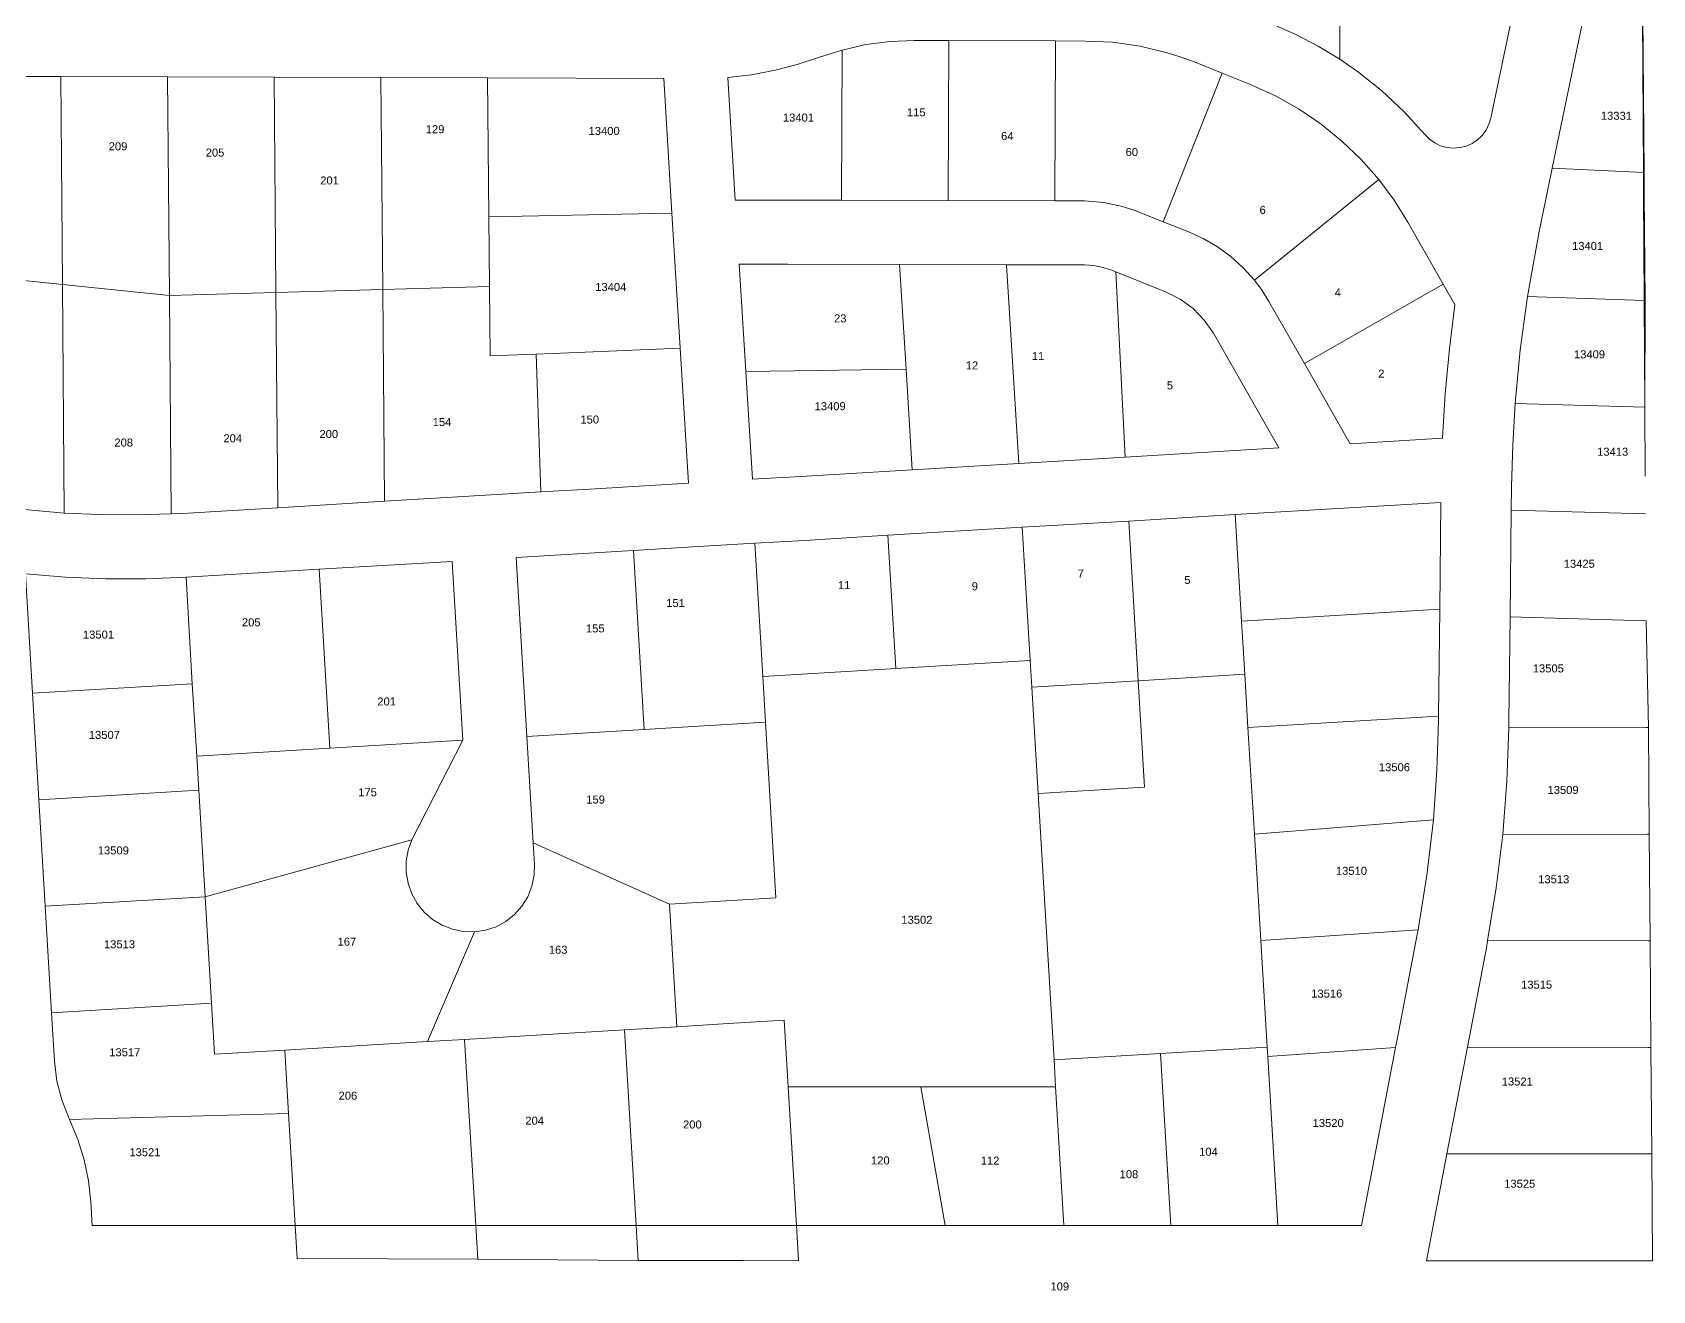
# Model space of a CAD drawing. Header units: feet. Extents: x 865220 to 2822444, y -2240498 to 975731.
# Drawn here: x 2810751 to 2812269, y 969465 to 970644 of the extents above; entities that cross this region are included whole.
import ezdxf
from ezdxf.enums import TextEntityAlignment as Align

# ---------------------------------------------------------------- set-up
doc = ezdxf.new("R2010")
doc.units = ezdxf.units.FT
doc.header["$LTSCALE"] = 0.015
doc.header["$MEASUREMENT"] = 0
doc.layers.add('Dakota County Addresses', color=7, linetype='Continuous')
doc.layers.add('Dakota County Parcels', color=7, linetype='Continuous')
doc.styles.add('Dimensions 100', font='arial.ttf')

# ---------------------------------------------------------------- blocks, each defined once
blk = doc.blocks.new('ACMAP_ANN_TEMPLATE_Dakota County Addresses')
at = {"layer": 'Dakota County Addresses', "style": 'Dimensions 100'}
blk.add_attdef('DakotaCountyAddress', text='', height=50, dxfattribs=at).set_placement((0, 0), align=Align.CENTER)

msp = doc.modelspace()

# ---------------------------------------------------------------- linework, layer by layer
at = {"layer": 'Dakota County Parcels', "lineweight": 5}
for p, q in [((2812174.8, 970516.7), (2812216.9, 970719.6)), ((2811975.8, 970618.9), (2811975.7, 970709.2)), ((2812126.2, 970607.2), (2812147.6, 970710.5)), ((2811509.3, 970627.6), (2811487.3, 970620.6)), ((2811508.8, 970486.7), (2811509.3, 970627.6)), ((2811576.8, 970636.5), (2811609.3, 970636.4)), ((2811608.8, 970486.4), (2811609.3, 970636.4)), ((2811609.3, 970636.4), (2811709.2, 970636.1)), ((2811708.8, 970486.1), (2811709.2, 970636.1)), ((2811709.2, 970636.1), (2811737, 970636)), ((2811840, 970616.1), (2811865.3, 970606)), ((2811992.2, 970607.5), (2811975.8, 970618.9)), ((2810677.1, 970603), (2810777.1, 970602.7)), ((2810777.1, 970602.7), (2810877.1, 970602.4)), ((2810778.7, 970407.8), (2810777.1, 970602.7)), ((2810877.1, 970602.4), (2810977.1, 970602.1)), ((2810878.9, 970397.5), (2810877.1, 970602.4)), ((2810978.8, 970400.4), (2810977.1, 970602.1)), ((2810977.1, 970602.1), (2811077.1, 970601.8)), ((2811077.1, 970601.8), (2811177.1, 970601.5)), ((2811078.8, 970403.2), (2811077.1, 970601.8)), ((2811177.1, 970601.5), (2811342.1, 970601)), ((2811178.2, 970471.2), (2811177.1, 970601.5)), ((2811342.1, 970601), (2811349.8, 970474.6)), ((2811402.1, 970601.9), (2811409.2, 970487)), ((2811810.1, 970466.5), (2811865.3, 970606)), ((2811865.3, 970606), (2811890.4, 970596)), ((2812117.2, 970563.8), (2812126.2, 970607.2)), ((2811915.9, 970584.4), (2811890.4, 970596)), ((2811895.7, 970411.8), (2812012.2, 970506.2)), ((2812170.7, 970496.9), (2812174.8, 970516.7)), ((2812174.8, 970516.7), (2812260.2, 970512.7)), ((2812260.2, 970512.7), (2812260.8, 970512.7)), ((2812260.3, 970492.6), (2812260.2, 970512.7)), ((2812261, 970492.6), (2812260.8, 970512.7)), ((2812162.5, 970457.5), (2812170.7, 970496.9)), ((2812260.9, 970392.7), (2812260.3, 970492.6)), ((2812261.7, 970392.7), (2812261, 970492.6)), ((2811508.8, 970486.7), (2811608.8, 970486.4)), ((2811608.8, 970486.4), (2811708.8, 970486.1)), ((2811708.8, 970486.1), (2811736.6, 970486.1)), ((2811784.4, 970476.8), (2811772.2, 970481)), ((2811784.4, 970476.8), (2811810.1, 970466.5)), ((2811178.2, 970471.2), (2811349.8, 970474.6)), ((2811178.8, 970406), (2811178.2, 970471.2)), ((2811349.8, 970474.6), (2811357.6, 970348.1)), ((2811810.1, 970466.5), (2811834.7, 970456.7)), ((2812039.5, 970466.3), (2812072.7, 970408.2)), ((2811847.5, 970450.9), (2811834.7, 970456.7)), ((2812162.5, 970457.5), (2812151.5, 970396.6)), ((2810678.2, 970418.1), (2810778.7, 970407.8)), ((2811412.9, 970427), (2811419.1, 970326.1)), ((2811563.1, 970426.6), (2811663.3, 970426.3)), ((2811569.2, 970328.5), (2811563.1, 970426.6)), ((2811663.3, 970426.3), (2811736.4, 970426.1)), ((2811674.8, 970240.1), (2811663.3, 970426.3)), ((2811762.1, 970421.1), (2811765.9, 970419.6)), ((2811774.6, 970246), (2811765.9, 970419.6)), ((2811765.9, 970419.6), (2811812.5, 970401)), ((2810780.4, 970193.6), (2810778.7, 970407.8)), ((2810778.7, 970407.8), (2810878.9, 970397.5)), ((2810878.9, 970397.5), (2810978.8, 970400.4)), ((2810978.8, 970400.4), (2811078.8, 970403.2)), ((2810980.5, 970198.6), (2810978.8, 970400.4)), ((2811078.8, 970403.2), (2811178.8, 970406)), ((2811080.5, 970204.6), (2811078.8, 970403.2)), ((2811179.4, 970340.9), (2811178.8, 970406)), ((2811942.5, 970333.8), (2812072.7, 970408.2)), ((2812072.7, 970408.2), (2812083.6, 970389.2)), ((2810880.7, 970192.7), (2810878.9, 970397.5)), ((2811909.3, 970391.9), (2811942.5, 970333.8)), ((2812151.5, 970396.6), (2812260.9, 970392.7)), ((2812260.9, 970392.7), (2812261.7, 970392.7)), ((2812261.5, 970292.7), (2812260.9, 970392.7)), ((2812261.5, 970292.7), (2812261.7, 970392.7)), ((2811857.2, 970362.1), (2811918.7, 970254.6)), ((2811179.4, 970340.9), (2811222.5, 970342.6)), ((2811226.9, 970213.4), (2811222.5, 970342.6)), ((2811357.6, 970348.1), (2811365.4, 970221.6)), ((2811419.1, 970326.1), (2811425.3, 970225.2)), ((2811569.2, 970328.5), (2811575, 970234.1)), ((2811942.5, 970333.8), (2811985.5, 970258.6)), ((2812140, 970296.2), (2812261.5, 970292.7)), ((2812261.9, 970228.2), (2812261.5, 970292.7)), ((2811985.5, 970258.6), (2812071.9, 970263.8)), ((2811774.6, 970246), (2811918.7, 970254.6)), ((2811575, 970234.1), (2811674.8, 970240.1)), ((2811674.8, 970240.1), (2811774.6, 970246)), ((2811272.8, 970216.1), (2811365.4, 970221.6)), ((2812136.4, 970196.2), (2812136.7, 970218.5)), ((2810980.5, 970198.6), (2811080.5, 970204.6)), ((2811080.5, 970204.6), (2811180.5, 970210.6)), ((2811180.5, 970210.6), (2811226.9, 970213.4)), ((2811226.9, 970213.4), (2811272.8, 970216.1)), ((2811877.7, 970192.1), (2812070.5, 970203.6)), ((2812069.4, 970103.4), (2812070.5, 970203.6)), ((2810880.7, 970192.7), (2810890.9, 970193.3)), ((2810890.9, 970193.3), (2810980.5, 970198.6)), ((2811777.9, 970186.1), (2811877.7, 970192.1)), ((2811883.7, 970092.3), (2811877.7, 970192.1)), ((2812135.3, 970096.2), (2812136.4, 970196.2)), ((2812136.4, 970196.2), (2812262.1, 970192.7)), ((2811552.2, 970172.7), (2811678.1, 970180.2)), ((2811559.7, 970047.9), (2811552.2, 970172.7)), ((2811678.1, 970180.2), (2811777.9, 970186.1)), ((2811685.5, 970055.4), (2811678.1, 970180.2)), ((2811786.8, 970036.4), (2811777.9, 970186.1)), ((2811203.9, 970151.9), (2811313.7, 970158.4)), ((2811323.7, 969990.7), (2811313.7, 970158.4)), ((2811434.9, 970040.5), (2811427.5, 970165.2)), ((2811019.2, 970140.9), (2811144, 970148.3)), ((2811154, 969980.6), (2811144, 970148.3)), ((2811213.9, 969984.2), (2811203.9, 970151.9)), ((2810744, 970136.5), (2810750.7, 970024.7)), ((2810894.5, 970133.4), (2811019.2, 970140.9)), ((2810900.4, 970033.6), (2810894.5, 970133.4)), ((2811029.2, 969973.2), (2811019.2, 970140.9)), ((2811883.7, 970092.3), (2812069.4, 970103.4)), ((2812068.3, 970003.1), (2812069.4, 970103.4)), ((2811886.7, 970042.4), (2811883.7, 970092.3)), ((2812134.2, 969998.4), (2812135.3, 970096.2)), ((2812135.3, 970096.2), (2812262.7, 970092.7)), ((2812264.9, 969992.7), (2812262.7, 970092.7)), ((2811559.7, 970047.9), (2811685.5, 970055.4)), ((2811687, 970030.5), (2811685.5, 970055.4)), ((2811437.5, 969997.5), (2811434.9, 970040.5)), ((2811687, 970030.5), (2811786.8, 970036.4)), ((2811786.8, 970036.4), (2811886.7, 970042.4)), ((2811792.8, 969936.6), (2811786.8, 970036.4)), ((2811889.6, 969992.5), (2811886.7, 970042.4)), ((2810750.7, 970024.7), (2810900.4, 970033.6)), ((2810750.7, 970024.7), (2810756.7, 969924.9)), ((2810904.5, 969965.7), (2810900.4, 970033.6)), ((2811693, 969930.7), (2811687, 970030.5)), ((2811213.9, 969984.2), (2811323.7, 969990.7)), ((2811447.3, 969832.8), (2811437.5, 969997.5)), ((2811889.6, 969992.5), (2812068.3, 970003.1)), ((2811895.6, 969892.7), (2811889.6, 969992.5)), ((2812068.2, 969999.1), (2812068.3, 970003.1)), ((2812134.1, 969992.3), (2812134.2, 969998.4)), ((2812134.1, 969992.3), (2812263.2, 969992.7)), ((2812263.2, 969992.7), (2812264.9, 969992.7)), ((2812265.7, 969892.7), (2812264.9, 969992.7)), ((2811029.2, 969973.2), (2811154, 969980.6)), ((2811106.2, 969887.3), (2811154, 969980.6)), ((2811219.9, 969884.4), (2811213.9, 969984.2)), ((2810904.5, 969965.7), (2811029.2, 969973.2)), ((2810906.4, 969933.8), (2810904.5, 969965.7)), ((2810756.7, 969924.9), (2810906.4, 969933.8)), ((2810912.3, 969834), (2810906.4, 969933.8)), ((2811693, 969930.7), (2811792.8, 969936.6)), ((2811707.9, 969681.1), (2811693, 969930.7)), ((2810756.7, 969924.9), (2810762.6, 969825)), ((2811895.6, 969892.7), (2812063.4, 969905.9)), ((2810912.3, 969834), (2811106.2, 969887.3)), ((2811221, 969864.4), (2811219.9, 969884.4)), ((2811219.9, 969884.4), (2811347.5, 969826.9)), ((2811901.6, 969792.8), (2811895.6, 969892.7)), ((2812128.4, 969892.4), (2812263.8, 969892.7)), ((2812263.8, 969892.7), (2812265.7, 969892.7)), ((2812266.4, 969792.7), (2812265.7, 969892.7)), ((2810762.6, 969825), (2810912.3, 969834)), ((2810762.6, 969825), (2810768.6, 969725.2)), ((2810918.3, 969734.2), (2810912.3, 969834)), ((2811354.3, 969712.1), (2811347.5, 969826.9)), ((2811120.8, 969698.2), (2811164.7, 969801)), ((2811901.6, 969792.8), (2812049, 969803)), ((2811907.5, 969693), (2811901.6, 969792.8)), ((2812029.7, 969701.6), (2812048.1, 969798.4)), ((2812048.1, 969798.4), (2812049, 969803)), ((2812113, 969786.1), (2812114.2, 969792.8)), ((2812114.2, 969792.8), (2812264.4, 969792.7)), ((2812264.4, 969792.7), (2812266.4, 969792.7)), ((2812267.2, 969692.7), (2812266.4, 969792.7)), ((2812095.2, 969692.8), (2812113, 969786.1)), ((2810768.6, 969725.2), (2810918.3, 969734.2)), ((2810921.2, 969686.3), (2810918.3, 969734.2)), ((2810768.6, 969725.2), (2810771.3, 969679.9)), ((2811458.8, 969655.8), (2811455.1, 969718.1)), ((2811155.6, 969700.2), (2811305.4, 969709.2)), ((2811305.4, 969709.2), (2811354.3, 969712.1)), ((2811316.3, 969525.8), (2811305.4, 969709.2)), ((2812028, 969692.7), (2812029.7, 969701.6)), ((2810921.2, 969686.3), (2810987, 969690.2)), ((2810987, 969690.2), (2811120.8, 969698.2)), ((2810990.6, 969630.9), (2810987, 969690.2)), ((2811120.8, 969698.2), (2811155.6, 969700.2)), ((2811166.1, 969525.8), (2811155.6, 969700.2)), ((2811707.9, 969681.1), (2811807.7, 969687.1)), ((2811807.7, 969687.1), (2811907.5, 969693)), ((2811817.3, 969525.8), (2811807.7, 969687.1)), ((2811908.1, 969684.1), (2811907.5, 969693)), ((2811908.1, 969684.1), (2812028, 969692.7)), ((2811996.1, 969525.8), (2812028, 969692.7)), ((2812076.1, 969592.8), (2812095.2, 969692.8)), ((2812095.2, 969692.8), (2812265, 969692.7)), ((2812265, 969692.7), (2812267.2, 969692.7)), ((2812268, 969592.8), (2812267.2, 969692.7)), ((2811709.4, 969655.8), (2811707.9, 969681.1)), ((2811917.5, 969525.8), (2811908.1, 969684.1)), ((2811466.6, 969525.8), (2811458.8, 969655.8)), ((2811605.8, 969525.8), (2811583.2, 969655.8)), ((2811583.2, 969655.8), (2811709.4, 969655.8)), ((2811717.1, 969525.8), (2811709.4, 969655.8)), ((2810785.4, 969625), (2810990.6, 969630.9)), ((2810996.8, 969525.8), (2810990.6, 969630.9)), ((2812057, 969492.8), (2812076.1, 969592.8)), ((2812076.1, 969592.8), (2812265.6, 969592.8)), ((2812265.6, 969592.8), (2812268, 969592.8)), ((2812268.8, 969492.8), (2812268, 969592.8)), ((2810806.6, 969525.8), (2810805.2, 969547.9)), ((2810806.6, 969525.8), (2810996.8, 969525.8)), ((2810996.8, 969525.8), (2810998.7, 969494.7)), ((2810996.8, 969525.8), (2811166.1, 969525.8)), ((2811167.9, 969494.3), (2811166.1, 969525.8)), ((2811166.1, 969525.8), (2811316.3, 969525.8)), ((2811318.2, 969493), (2811316.3, 969525.8)), ((2811605.8, 969525.8), (2811717.1, 969525.8)), ((2811717.1, 969525.8), (2811817.3, 969525.8)), ((2811817.3, 969525.8), (2811917.5, 969525.8)), ((2811917.5, 969525.8), (2811996.1, 969525.8)), ((2810998.7, 969494.7), (2811167.9, 969494.3)), ((2811167.9, 969494.3), (2811318.2, 969493)), ((2812057, 969492.8), (2812266.1, 969492.8)), ((2812266.1, 969492.8), (2812268.8, 969492.8))]:
    msp.add_line(p, q, dxfattribs=at)
for points in [[(2812260.2, 970512.7), (2812258.5, 970807.8), (2812258.5, 970807.8), (2812258.5, 970808.3)], [(2812260.8, 970512.7), (2812258.5, 970807.8), (2812258.5, 970807.8)], [(2811975.8, 970618.9), (2811955.5, 970631.2), (2811934.4, 970642.1), (2811912.6, 970651.7)], [(2811576.8, 970636.5), (2811554.1, 970635.6), (2811531.5, 970632.6), (2811509.3, 970627.6)], [(2811813.8, 970625.1), (2811788.6, 970631.1), (2811762.9, 970634.8), (2811737, 970636)], [(2811402.1, 970601.9), (2811424.5, 970604.4), (2811446.7, 970608.6), (2811467.2, 970613.9), (2811487.3, 970620.6)], [(2811840, 970616.1), (2811827, 970620.9), (2811813.8, 970625.1)], [(2812055.3, 970548.3), (2812035.9, 970569.7), (2812014.8, 970589.5), (2811992.2, 970607.5)], [(2812012.2, 970506.2), (2811995.7, 970525), (2811977.7, 970542.3), (2811958.3, 970558), (2811937.6, 970572.1), (2811915.9, 970584.4)], [(2812055.3, 970548.3), (2812059.6, 970544), (2812064.6, 970540.5), (2812070.1, 970537.8), (2812075.9, 970536.2), (2812082, 970535.6), (2812088.1, 970536.1), (2812094, 970537.5), (2812099.6, 970540), (2812104.7, 970543.4), (2812109.1, 970547.6), (2812112.7, 970552.5), (2812115.4, 970558), (2812117.2, 970563.8)], [(2812039.5, 970466.3), (2812026.7, 970486.8), (2812012.2, 970506.2)], [(2811409.2, 970487), (2811454.3, 970486.9), (2811508.8, 970486.7)], [(2811772.2, 970481), (2811754.6, 970484.8), (2811736.6, 970486.1)], [(2811895.7, 970411.8), (2811885.2, 970423.4), (2811873.6, 970433.9), (2811861, 970443.1), (2811847.5, 970450.9)], [(2811412.9, 970427), (2811458.1, 970426.9), (2811563.1, 970426.6)], [(2811762.1, 970421.1), (2811753.8, 970423.8), (2811745.2, 970425.5), (2811736.4, 970426.1)], [(2811857.2, 970362.1), (2811848.7, 970374.5), (2811838.2, 970385.3), (2811826, 970394.2), (2811812.5, 970401)], [(2811909.3, 970391.9), (2811902.9, 970402.1), (2811895.7, 970411.8)], [(2812083.6, 970389.2), (2812078.4, 970347.5), (2812074.5, 970305.7), (2812071.9, 970263.8)], [(2812151.5, 970396.6), (2812144.7, 970346.5), (2812140, 970296.2)], [(2811222.5, 970342.6), (2811268.5, 970344.5), (2811357.6, 970348.1)], [(2811419.1, 970326.1), (2811464.3, 970326.8), (2811569.2, 970328.5)], [(2812140, 970296.2), (2812137.7, 970257.4), (2812136.7, 970218.5)], [(2811425.3, 970225.2), (2811470.5, 970227.9), (2811575, 970234.1)], [(2810679.5, 970206.2), (2810713, 970200.7), (2810746.6, 970196.5), (2810780.4, 970193.6)], [(2810780.4, 970193.6), (2810813.8, 970192.1), (2810847.2, 970191.8), (2810880.7, 970192.7)], [(2811427.5, 970165.2), (2811474.3, 970168), (2811552.2, 970172.7)], [(2811313.7, 970158.4), (2811374.5, 970162.1), (2811427.5, 970165.2)], [(2810744, 970136.5), (2810781.6, 970133.5), (2810819.2, 970132), (2810856.9, 970131.9), (2810894.5, 970133.4)], [(2811434.9, 970040.5), (2811482.1, 970043.3), (2811559.7, 970047.9)], [(2811323.7, 969990.7), (2811385, 969994.4), (2811437.5, 969997.5)], [(2812063.4, 969905.9), (2812066.7, 969952.5), (2812068.2, 969999.1)], [(2812128.4, 969892.4), (2812132.3, 969942.3), (2812134.1, 969992.3)], [(2812049, 969803), (2812057.3, 969854.3), (2812063.4, 969905.9)], [(2811106.2, 969887.3), (2811102.7, 969877.5), (2811100.9, 969867.3), (2811100.9, 969856.9), (2811102.6, 969846.6), (2811106.1, 969836.8), (2811111.2, 969827.7), (2811117.7, 969819.6), (2811125.6, 969812.7), (2811134.5, 969807.3), (2811144.1, 969803.5), (2811154.3, 969801.3), (2811164.7, 969801)], [(2812114.2, 969792.8), (2812122.3, 969842.4), (2812128.4, 969892.4)], [(2811164.7, 969801), (2811175.1, 969802.5), (2811185, 969805.8), (2811194.2, 969810.8), (2811202.4, 969817.3), (2811209.3, 969825.1), (2811214.8, 969834), (2811218.7, 969843.7), (2811220.8, 969854), (2811221, 969864.4)], [(2811347.5, 969826.9), (2811395.3, 969829.7), (2811447.3, 969832.8)], [(2811455.1, 969718.1), (2811402.5, 969715), (2811354.3, 969712.1)], [(2810771.3, 969679.9), (2810773.6, 969661), (2810778.4, 969642.6), (2810785.4, 969625)], [(2811583.2, 969655.8), (2811506.3, 969655.8), (2811458.8, 969655.8)], [(2810805.2, 969547.9), (2810803.1, 969567.8), (2810799, 969587.4), (2810793.1, 969606.5), (2810785.4, 969625)], [(2811316.3, 969525.8), (2811414.3, 969525.8), (2811466.6, 969525.8)], [(2811466.6, 969525.8), (2811514.5, 969525.8), (2811605.8, 969525.8)], [(2811466.6, 969525.8), (2811468.5, 969493), (2811468.5, 969492.7)], [(2811318.2, 969493), (2811416.2, 969493), (2811416.2, 969493), (2811416.4, 969493), (2811468.5, 969492.7)]]:
    msp.add_lwpolyline(points, dxfattribs=at)

# ---------------------------------------------------------------- block references
at = {"layer": 'Dakota County Addresses', "lineweight": 5, "xscale": 0.15, "yscale": 0.15, "zscale": 0.15}
for p, values in [((2811468.4, 970560.5), {'DakotaCountyAddress': '13401'}), ((2811578.8, 970565.4), {'DakotaCountyAddress': '115'}), ((2812234.9, 970562.2), {'DakotaCountyAddress': '13331'}), ((2811127.9, 970549.6), {'DakotaCountyAddress': '129'}), ((2811286.3, 970548), {'DakotaCountyAddress': '13400'}), ((2810830.8, 970533.6), {'DakotaCountyAddress': '209'}), ((2811664.1, 970543.2), {'DakotaCountyAddress': '64'}), ((2810921.7, 970527.7), {'DakotaCountyAddress': '205'}), ((2811780.8, 970528.2), {'DakotaCountyAddress': '60'}), ((2811029, 970501.6), {'DakotaCountyAddress': '201'}), ((2811903.4, 970474), {'DakotaCountyAddress': '6'}), ((2812207.9, 970440.2), {'DakotaCountyAddress': '13401'}), ((2811292.5, 970401.7), {'DakotaCountyAddress': '13404'}), ((2811973.8, 970396.6), {'DakotaCountyAddress': '4'}), ((2811507.6, 970372.3), {'DakotaCountyAddress': '23'}), ((2811692.9, 970337), {'DakotaCountyAddress': '11'}), ((2812209.7, 970338.6), {'DakotaCountyAddress': '13409'}), ((2811631, 970328.2), {'DakotaCountyAddress': '12'}), ((2812014.6, 970320.5), {'DakotaCountyAddress': '2'}), ((2811816.5, 970309.5), {'DakotaCountyAddress': '5'}), ((2811498.1, 970290), {'DakotaCountyAddress': '13409'}), ((2811134.4, 970275.1), {'DakotaCountyAddress': '154'}), ((2811272.8, 970277.5), {'DakotaCountyAddress': '150'}), ((2810836.1, 970255.9), {'DakotaCountyAddress': '208'}), ((2810938.3, 970259.9), {'DakotaCountyAddress': '204'}), ((2811028.3, 970263.9), {'DakotaCountyAddress': '200'}), ((2812231.4, 970247.3), {'DakotaCountyAddress': '13413'}), ((2812200.1, 970142.3), {'DakotaCountyAddress': '13425'}), ((2811511.3, 970122.3), {'DakotaCountyAddress': '11'}), ((2811633.7, 970121.2), {'DakotaCountyAddress': '9'}), ((2811732.9, 970133.1), {'DakotaCountyAddress': '7'}), ((2811832.9, 970127.1), {'DakotaCountyAddress': '5'}), ((2811353.2, 970105.5), {'DakotaCountyAddress': '151'}), ((2810812.5, 970075.9), {'DakotaCountyAddress': '13501'}), ((2810955.6, 970087.4), {'DakotaCountyAddress': '205'}), ((2811278, 970081.7), {'DakotaCountyAddress': '155'}), ((2812171.1, 970044.2), {'DakotaCountyAddress': '13505'}), ((2811082.5, 970013.2), {'DakotaCountyAddress': '201'}), ((2810818, 969981.9), {'DakotaCountyAddress': '13507'}), ((2812026.9, 969951.6), {'DakotaCountyAddress': '13506'}), ((2811064.6, 969928.1), {'DakotaCountyAddress': '175'}), ((2812184.9, 969930.3), {'DakotaCountyAddress': '13509'}), ((2811278.3, 969921.3), {'DakotaCountyAddress': '159'}), ((2810826.4, 969873.6), {'DakotaCountyAddress': '13509'}), ((2811986.6, 969854.5), {'DakotaCountyAddress': '13510'}), ((2812176.2, 969846.6), {'DakotaCountyAddress': '13513'}), ((2811579.4, 969808.6), {'DakotaCountyAddress': '13502'}), ((2810832.2, 969785.6), {'DakotaCountyAddress': '13513'}), ((2811045.3, 969788.1), {'DakotaCountyAddress': '167'}), ((2811243.2, 969780.5), {'DakotaCountyAddress': '163'}), ((2812160.1, 969747.8), {'DakotaCountyAddress': '13515'}), ((2811963.5, 969739.4), {'DakotaCountyAddress': '13516'}), ((2810837.1, 969684.4), {'DakotaCountyAddress': '13517'}), ((2812142, 969657), {'DakotaCountyAddress': '13521'}), ((2811046.2, 969643.7), {'DakotaCountyAddress': '206'}), ((2811221.2, 969620.3), {'DakotaCountyAddress': '204'}), ((2811964.8, 969618.1), {'DakotaCountyAddress': '13520'}), ((2811369, 969616.7), {'DakotaCountyAddress': '200'}), ((2810856, 969590.7), {'DakotaCountyAddress': '13521'}), ((2811852.6, 969591.2), {'DakotaCountyAddress': '104'}), ((2811545.1, 969583), {'DakotaCountyAddress': '120'}), ((2811648, 969582.8), {'DakotaCountyAddress': '112'}), ((2811778.1, 969570.1), {'DakotaCountyAddress': '108'}), ((2812144.3, 969561.2), {'DakotaCountyAddress': '13525'}), ((2811713.3, 969464.9), {'DakotaCountyAddress': '109'})]:
    msp.add_blockref('ACMAP_ANN_TEMPLATE_Dakota County Addresses', p, dxfattribs=at).add_auto_attribs(values)

doc.saveas('drawing.dxf')
